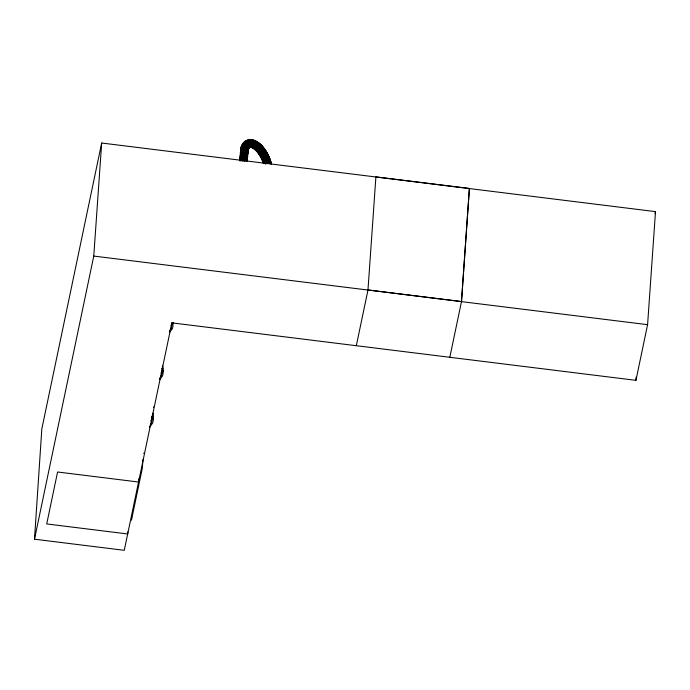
<?xml version="1.0" encoding="UTF-8"?>
<svg xmlns="http://www.w3.org/2000/svg" width="690" height="690" viewBox="0 0 690 690"><rect width="100%" height="100%" fill="white"/><g stroke="black" fill="none" stroke-linecap="round" stroke-linejoin="round"><path stroke-width="1.03" d="M143.856 453.52L143.882 453.045M34.5 539.201L41.823 428.921L101.68 143.02L655.5 211.623L647.591 324.68L635.939 380.345L171.87 322.86L124.252 550.318L34.5 539.201L93.771 256.076L101.68 143.02M127.822 531.861L127.667 533.965L46.713 523.943L57.581 471.995L138.543 482.025L138.768 478.8M131.678 516.914L131.454 520.122L142.33 468.182L142.925 459.626M239.715 160.934L241.06 147.539A23.357 11.756 66.3 0 1 245.166 141.657M239.965 160.339L240.56 151.86C242.371 149.342 248.771 150.515 247.581 154.103L247.882 151.481M240.12 160.071L240.491 154.784M240.387 160.882L241.56 146.97A23.736 11.954 66.3 0 1 247.305 140.467M241.086 160.468L242.259 146.539A23.874 12.015 66.3 0 1 251.634 140.225M241.871 161.253L243.113 146.28A23.736 11.954 66.3 0 1 258.37 143.417M242.828 161.141L244.07 146.22A23.357 11.756 66.3 0 1 262.907 147.41M243.82 161.184L245.054 146.34A22.744 11.454 66.3 0 1 257.741 142.14A22.744 11.454 66.3 0 1 271.36 163.944M244.778 161.391L245.994 146.66A21.951 11.049 66.3 0 1 258.25 142.597A21.951 11.049 66.3 0 1 271.386 163.642M245.709 160.692L246.839 147.134A21.019 10.583 66.3 0 1 258.578 143.253A21.019 10.583 66.3 0 1 271.161 163.409M246.416 161.167L247.529 147.746A20.027 10.083 66.3 0 1 258.707 144.046A20.027 10.083 66.3 0 1 270.696 163.245M247.063 161.477L248.012 148.445A19.035 9.582 66.3 0 1 258.638 144.926A19.035 9.582 66.3 0 1 270.023 163.176M247.244 161.305L248.253 149.187A18.104 9.117 66.3 0 1 258.362 145.84A18.104 9.117 66.3 0 1 269.204 163.202M367.968 290.041L375.903 176.873L469.416 188.456L461.515 301.521L449.811 357.282M461.463 301.625L469.364 188.568M635.939 380.345L636.163 377.145M240.56 153.723L240.793 148.212A22.744 11.454 66.3 0 1 244.795 142.485M240.793 151.714L241.026 149.696M356.316 345.707L367.994 289.938L461.515 301.521M655.06 213.71L655.5 211.623M153.482 407.29L153.646 406.859M171.008 325.611L171.344 324.852M161.124 372.919L161.46 372.16A24.624 15.361 4 0 0 161.934 370.565M162.34 373.083L162.676 372.315A23.891 14.904 4 0 0 163.358 369.09L162.53 365.519M150.843 420.779L151.239 420.046M150.127 425.213L151.317 423.013A24.624 15.361 4 0 0 151.99 419.805L151.541 416.674M169.386 331.442L171.086 328.587A24.624 15.361 4 0 0 171.758 325.37L171.525 322.998M159.494 378.75L161.193 375.895A24.624 15.361 4 0 0 161.865 372.678L161.788 371.073M149.376 427.17L149.825 426.748M169.593 332.321L172.31 328.742A23.891 14.904 4 0 0 172.983 325.516L172.491 322.394M159.701 379.629L162.417 376.05A23.891 14.904 4 0 0 163.09 372.824L162.84 370.444L161.727 368.262M150.299 426.368L152.542 423.177A23.891 14.904 4 0 0 153.214 419.951L152.093 415.898M93.771 256.076L647.591 324.68M152.99 413.086L153.473 416.208A23.891 14.904 4 0 1 152.8 419.434M240.301 152.464L240.31 153.102M247.831 153.508A17.31 8.711 66.3 0 1 256.456 145.892A17.31 8.711 66.3 0 1 268.272 163.323M263.511 148.186A23.357 11.756 66.3 0 1 266.349 152.49M267.358 154.353A23.357 11.756 66.3 0 1 269.143 158.26M269.531 159.252A23.357 11.756 66.3 0 1 271.084 164.289M247.977 150.601A16.698 8.409 66.3 0 1 257.301 147.513A16.698 8.409 66.3 0 1 267.297 163.521M240.784 148.945A21.951 11.049 66.3 0 1 241.819 146.246M248.59 148.609A16.319 8.211 66.3 0 1 257.965 149.204A16.319 8.211 66.3 0 1 266.357 163.797M247.882 149.066A16.189 8.151 66.3 0 1 257.18 149.652A16.189 8.151 66.3 0 1 265.503 164.125M248.788 147.746A16.319 8.211 66.3 0 1 264.581 163.651M248.624 147.436A16.698 8.409 66.3 0 1 263.813 163.125M250.323 147.108A17.31 8.711 66.3 0 1 263.52 163.409M251.626 147.263A18.104 9.117 66.3 0 1 263.477 163.625M252.014 146.979A19.035 9.582 66.3 0 1 263.356 162.78M259.492 153.939A20.027 10.083 66.3 0 1 260.613 155.768M261.484 157.372A20.027 10.083 66.3 0 1 262.666 159.882M173.181 322.601A23.891 14.904 4 0 1 172.845 324.214"/></g></svg>
